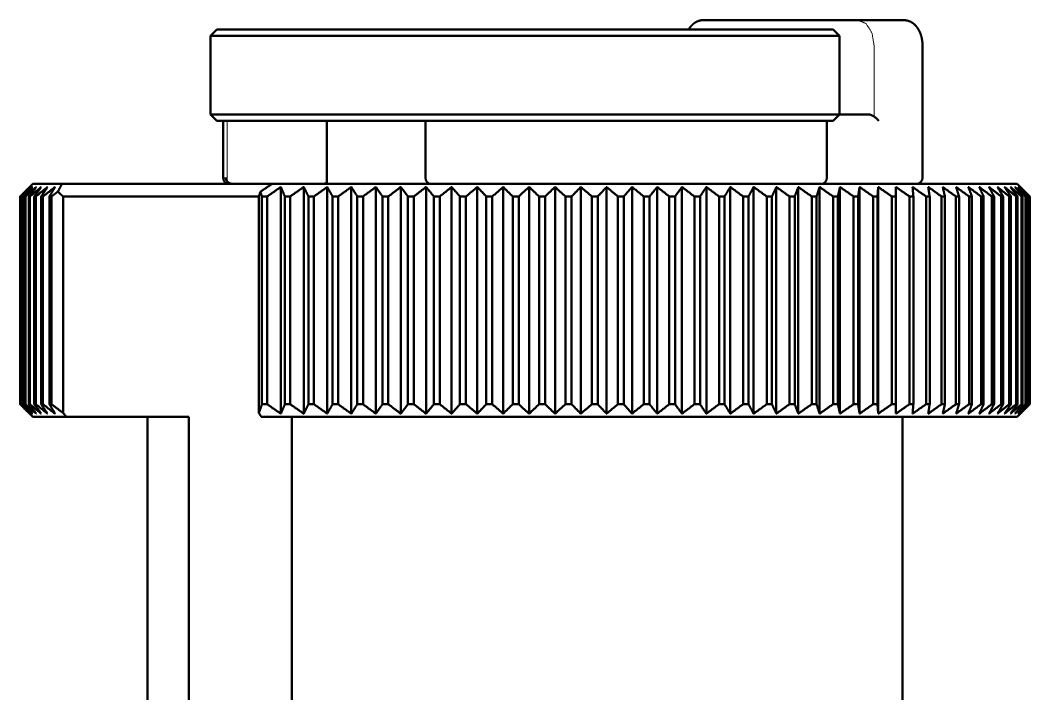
# Paper-space layout 'Layout1' of a CAD drawing. Header units: millimetres. Extents: x 102 to 294, y 28 to 266.
# Drawn here: x 108.68 to 140.78, y 244.57 to 265.97 of the extents above; entities that cross this region are included whole.
import ezdxf

# ---------------------------------------------------------------- set-up
doc = ezdxf.new("R2010")
doc.units = ezdxf.units.MM
doc.layers.add('170', color=7, linetype='Continuous', true_color=0xffffff)

psp = doc.layouts.get("Layout1")

# ---------------------------------------------------------------- linework, layer by layer
at = {"layer": '170', "color": 155, "linetype": 'Continuous', "lineweight": 13}
for p, q in [((135.321, 265.97), (130.383, 265.97)), ((135.471, 265.97), (136.784, 265.97)), ((135.826, 262.917), (135.826, 265.17)), ((134.728, 262.97), (135.699, 262.97)), ((115.259, 262.77), (115.259, 260.854))]:
    psp.add_line(p, q, dxfattribs=at)
at = {"layer": '170', "color": 155, "linetype": 'Continuous', "lineweight": 50}
for p, q in [((135.472, 265.97), (130.385, 265.97)), ((136.784, 265.97), (135.472, 265.97)), ((114.928, 265.67), (114.728, 265.47)), ((114.728, 265.47), (114.728, 262.97)), ((134.728, 265.47), (134.528, 265.67)), ((134.728, 262.97), (134.728, 265.47)), ((137.365, 260.97), (137.365, 265.17)), ((114.728, 262.97), (114.928, 262.77)), ((134.528, 262.77), (134.728, 262.97)), ((135.699, 262.97), (134.728, 262.97)), ((115.128, 262.77), (115.128, 260.97)), ((118.428, 262.77), (118.428, 260.77)), ((121.563, 262.77), (121.563, 260.97)), ((134.328, 260.97), (134.328, 262.77)), ((109.078, 260.77), (108.86, 260.552)), ((116.967, 260.67), (116.967, 253.47)), ((117.695, 260.67), (117.695, 253.47)), ((118.442, 260.67), (118.442, 253.47)), ((119.206, 260.67), (119.206, 253.47)), ((119.986, 260.67), (119.986, 253.47)), ((120.778, 260.67), (120.778, 253.47)), ((121.582, 260.67), (121.582, 253.47)), ((122.394, 260.67), (122.394, 253.47)), ((123.212, 260.67), (123.212, 253.47)), ((124.034, 260.67), (124.034, 253.47)), ((124.859, 260.67), (124.859, 253.47)), ((125.683, 260.67), (125.683, 253.47)), ((126.504, 260.67), (126.504, 253.47)), ((127.321, 260.67), (127.321, 253.47)), ((128.131, 260.67), (128.131, 253.47)), ((128.931, 260.67), (128.931, 253.47)), ((129.719, 260.67), (129.719, 253.47)), ((130.494, 260.67), (130.494, 253.47)), ((131.253, 260.67), (131.253, 253.47)), ((131.995, 260.67), (131.995, 253.47)), ((132.716, 260.67), (132.716, 253.47)), ((133.416, 260.67), (133.416, 253.47)), ((134.091, 260.67), (134.091, 253.47)), ((134.741, 260.67), (134.741, 253.47)), ((135.364, 260.67), (135.364, 253.47)), ((135.957, 260.67), (135.957, 253.47)), ((140.596, 260.552), (140.378, 260.77)), ((108.679, 253.77), (108.679, 260.37)), ((108.684, 260.37), (108.684, 253.77)), ((108.691, 253.77), (108.691, 260.37)), ((108.729, 260.37), (108.729, 253.77)), ((108.746, 253.77), (108.746, 260.37)), ((108.819, 260.37), (108.819, 253.77)), ((108.845, 253.77), (108.845, 260.37)), ((108.952, 260.37), (108.952, 253.77)), ((108.988, 253.77), (108.988, 260.37)), ((109.128, 260.37), (109.128, 253.77)), ((109.174, 253.77), (109.174, 260.37)), ((109.347, 260.37), (109.347, 253.77)), ((109.403, 253.77), (109.403, 260.37)), ((109.608, 260.37), (109.608, 253.77)), ((109.673, 253.77), (109.673, 260.37)), ((110.043, 260.37), (110.043, 253.49)), ((116.268, 253.491), (116.268, 260.37)), ((116.366, 260.37), (116.366, 253.77)), ((116.53, 253.77), (116.53, 260.37)), ((117.094, 260.37), (117.094, 253.77)), ((117.264, 253.77), (117.264, 260.37)), ((117.843, 260.37), (117.843, 253.77)), ((118.018, 253.77), (118.018, 260.37)), ((118.612, 260.37), (118.612, 253.77)), ((118.79, 253.77), (118.79, 260.37)), ((119.397, 260.37), (119.397, 253.77)), ((119.579, 253.77), (119.579, 260.37)), ((120.196, 260.37), (120.196, 253.77)), ((120.381, 253.77), (120.381, 260.37)), ((121.008, 260.37), (121.008, 253.77)), ((121.196, 253.77), (121.196, 260.37)), ((121.831, 260.37), (121.831, 253.77)), ((122.02, 253.77), (122.02, 260.37)), ((122.661, 260.37), (122.661, 253.77)), ((122.852, 253.77), (122.852, 260.37)), ((123.497, 260.37), (123.497, 253.77)), ((123.688, 253.77), (123.688, 260.37)), ((124.336, 260.37), (124.336, 253.77)), ((124.528, 253.77), (124.528, 260.37)), ((125.176, 260.37), (125.176, 253.77)), ((125.368, 253.77), (125.368, 260.37)), ((126.015, 260.37), (126.015, 253.77)), ((126.207, 253.77), (126.207, 260.37)), ((126.851, 260.37), (126.851, 253.77)), ((127.041, 253.77), (127.041, 260.37)), ((127.68, 260.37), (127.68, 253.77)), ((127.869, 253.77), (127.869, 260.37)), ((128.502, 260.37), (128.502, 253.77)), ((128.689, 253.77), (128.689, 260.37)), ((129.313, 260.37), (129.313, 253.77)), ((129.497, 253.77), (129.497, 260.37)), ((130.112, 260.37), (130.112, 253.77)), ((130.293, 253.77), (130.293, 260.37)), ((130.896, 260.37), (130.896, 253.77)), ((131.073, 253.77), (131.073, 260.37)), ((131.663, 260.37), (131.663, 253.77)), ((131.836, 253.77), (131.836, 260.37)), ((132.411, 260.37), (132.411, 253.77)), ((132.579, 253.77), (132.579, 260.37)), ((133.138, 260.37), (133.138, 253.77)), ((133.301, 253.77), (133.301, 260.37)), ((133.842, 260.37), (133.842, 253.77)), ((133.999, 253.77), (133.999, 260.37)), ((134.521, 260.37), (134.521, 253.77)), ((134.672, 253.77), (134.672, 260.37)), ((135.173, 260.37), (135.173, 253.77)), ((135.318, 253.77), (135.318, 260.37)), ((135.796, 260.37), (135.796, 253.77)), ((135.935, 253.77), (135.935, 260.37)), ((136.389, 260.37), (136.389, 253.77)), ((136.521, 253.77), (136.521, 260.37)), ((136.95, 260.37), (136.95, 253.77)), ((137.074, 253.77), (137.074, 260.37)), ((137.478, 260.37), (137.478, 253.77)), ((137.594, 253.77), (137.594, 260.37)), ((137.971, 260.37), (137.971, 253.77)), ((138.079, 253.77), (138.079, 260.37)), ((138.427, 260.37), (138.427, 253.77)), ((138.527, 253.77), (138.527, 260.37)), ((138.846, 260.37), (138.846, 253.77)), ((138.937, 253.77), (138.937, 260.37)), ((139.226, 260.37), (139.226, 253.77)), ((139.308, 253.77), (139.308, 260.37)), ((139.567, 260.37), (139.567, 253.77)), ((139.639, 253.77), (139.639, 260.37)), ((139.866, 260.37), (139.866, 253.77)), ((139.929, 253.77), (139.929, 260.37)), ((140.125, 260.37), (140.125, 253.77)), ((140.178, 253.77), (140.178, 260.37)), ((140.341, 260.37), (140.341, 253.77)), ((140.384, 253.77), (140.384, 260.37)), ((140.514, 260.37), (140.514, 253.77)), ((140.548, 253.77), (140.548, 260.37)), ((140.776, 260.37), (140.596, 260.552)), ((140.644, 260.37), (140.644, 253.77)), ((140.668, 253.77), (140.668, 260.37)), ((140.73, 260.37), (140.73, 253.77)), ((140.744, 253.77), (140.744, 260.37)), ((140.773, 260.37), (140.773, 253.77)), ((140.776, 253.77), (140.776, 260.37)), ((108.86, 253.588), (109.078, 253.37)), ((140.378, 253.37), (140.596, 253.588)), ((140.596, 253.588), (140.776, 253.77)), ((112.728, 253.37), (112.728, 241.37)), ((114.044, 241.37), (114.044, 253.37)), ((117.317, 253.37), (117.317, 241.37)), ((136.728, 241.37), (136.728, 253.37))]:
    psp.add_line(p, q, dxfattribs=at)
for centre, start, end in [((115.328, 260.97), 180, 270), ((121.763, 260.97), 180, 270), ((134.128, 260.97), 270, 0), ((137.165, 260.97), 270, 0)]:
    psp.add_arc(centre, 0.2, start, end, dxfattribs=at)
for points, knots in [([(130.385, 265.97), (130.323, 265.966), (130.263, 265.953), (130.182, 265.922), (130.107, 265.876), (130.038, 265.816), (129.977, 265.746), (129.931, 265.675)], [0, 0, 0.109575, 0.217525, 0.370809, 0.526502, 0.686682, 0.850235, 1, 1]), ([(137.365, 265.17), (137.363, 265.235), (137.358, 265.299), (137.338, 265.416), (137.306, 265.529), (137.26, 265.635), (137.203, 265.731), (137.141, 265.806), (137.07, 265.87), (136.996, 265.917), (136.915, 265.95), (136.851, 265.965), (136.784, 265.97)], [0, 0, 0.059407, 0.118231, 0.226914, 0.333731, 0.439631, 0.541985, 0.630959, 0.717908, 0.798669, 0.878083, 0.938547, 1, 1]), ([(114.728, 265.47), (115.178, 265.47), (115.732, 265.47), (117.433, 265.47), (119.792, 265.47), (122.595, 265.47), (125.591, 265.47), (127.076, 265.47), (129.855, 265.47), (131.085, 265.47)], [0, 0, 0.027544, 0.061387, 0.165397, 0.309586, 0.480962, 0.664085, 0.754896, 0.924778, 1, 1]), ([(114.928, 265.67), (115.369, 265.67), (115.912, 265.67), (117.579, 265.67), (119.891, 265.67), (122.638, 265.67), (124.098, 265.67), (127.029, 265.67), (129.752, 265.67), (130.958, 265.67)], [0, 0, 0.027544, 0.061387, 0.165397, 0.309586, 0.480962, 0.572079, 0.754896, 0.924778, 1, 1]), ([(130.958, 265.67), (131.999, 265.67), (133.591, 265.67), (134.422, 265.67), (134.528, 265.67)], [0, 0, 0.291519, 0.737456, 0.970411, 1, 1]), ([(131.085, 265.47), (132.147, 265.47), (133.771, 265.47), (134.299, 265.47), (134.728, 265.47)], [0, 0, 0.291518, 0.737457, 0.882262, 1, 1]), ([(131.085, 262.97), (128.508, 262.97), (127.076, 262.97), (124.086, 262.97), (121.153, 262.97), (118.542, 262.97), (116.489, 262.97), (115.178, 262.97), (114.728, 262.97)], [0, 0, 0.157546, 0.245104, 0.427921, 0.607201, 0.766791, 0.892313, 0.972456, 1, 1]), ([(134.728, 262.97), (134.299, 262.97), (133.049, 262.97), (131.085, 262.97)], [0, 0, 0.117738, 0.460882, 1, 1]), ([(135.699, 262.97), (135.834, 262.911), (135.98, 262.77)], [0, 0, 0.419824, 1, 1]), ([(130.958, 262.77), (128.433, 262.77), (127.029, 262.77), (124.098, 262.77), (121.225, 262.77), (118.666, 262.77), (117.579, 262.77), (115.912, 262.77), (115.039, 262.77), (114.928, 262.77)], [0, 0, 0.157546, 0.245104, 0.427921, 0.607201, 0.766791, 0.834603, 0.938613, 0.993074, 1, 1]), ([(134.528, 262.77), (134.422, 262.77), (133.591, 262.77), (131.999, 262.77), (130.958, 262.77)], [0, 0, 0.029589, 0.262544, 0.708481, 1, 1]), ([(115.206, 260.97), (115.208, 260.962), (115.209, 260.953), (115.211, 260.945), (115.214, 260.936), (115.219, 260.92), (115.227, 260.904), (115.235, 260.887), (115.245, 260.871), (115.257, 260.856), (115.271, 260.841), (115.286, 260.827), (115.302, 260.814), (115.321, 260.802), (115.341, 260.791), (115.362, 260.782), (115.385, 260.776), (115.397, 260.773), (115.409, 260.771), (115.421, 260.77), (115.432, 260.77)], [0, 0, 0.025951, 0.052146, 0.078449, 0.104837, 0.158262, 0.212707, 0.268782, 0.326494, 0.385597, 0.446244, 0.509154, 0.57419, 0.641023, 0.710123, 0.781255, 0.853704, 0.890495, 0.927306, 0.963764, 1, 1]), ([(108.679, 260.37), (108.828, 260.521), (108.978, 260.67)], [0, 0, 0.500562, 1, 1]), ([(108.978, 260.67), (108.831, 260.521), (108.684, 260.37)], [0, 0, 0.499527, 1, 1]), ([(108.691, 260.37), (108.848, 260.521), (109.007, 260.67)], [0, 0, 0.500474, 1, 1]), ([(109.007, 260.67), (108.868, 260.521), (108.729, 260.37)], [0, 0, 0.499457, 1, 1]), ([(108.746, 260.37), (108.912, 260.521), (109.078, 260.67)], [0, 0, 0.500409, 1, 1]), ([(109.078, 260.67), (108.948, 260.521), (108.819, 260.37)], [0, 0, 0.499364, 1, 1]), ([(108.845, 260.37), (109.019, 260.521), (109.193, 260.67)], [0, 0, 0.500342, 1, 1]), ([(109.193, 260.67), (109.072, 260.521), (108.952, 260.37)], [0, 0, 0.499273, 1, 1]), ([(108.988, 260.37), (109.169, 260.521), (109.35, 260.67)], [0, 0, 0.500282, 1, 1]), ([(109.078, 260.77), (109.494, 260.77), (110.01, 260.77)], [0, 0, 0.446923, 1, 1]), ([(109.35, 260.67), (109.239, 260.521), (109.128, 260.37)], [0, 0, 0.499183, 1, 1]), ([(109.174, 260.37), (109.361, 260.521), (109.549, 260.67)], [0, 0, 0.500234, 1, 1]), ([(109.549, 260.67), (109.448, 260.521), (109.347, 260.37)], [0, 0, 0.499079, 1, 1]), ([(109.403, 260.37), (109.596, 260.521), (109.79, 260.67)], [0, 0, 0.5002, 1, 1]), ([(109.79, 260.67), (109.699, 260.521), (109.608, 260.37)], [0, 0, 0.49897, 1, 1]), ([(109.876, 260.523), (109.942, 260.646), (110.01, 260.77)], [0, 0, 0.496231, 1, 1]), ([(110.01, 260.77), (111.005, 260.77), (113.114, 260.77), (115.109, 260.77), (116.686, 260.77)], [0, 0, 0.149109, 0.464988, 0.763862, 1, 1]), ([(116.686, 260.77), (116.5, 260.644), (116.313, 260.519)], [0, 0, 0.499451, 1, 1]), ([(116.53, 260.37), (116.748, 260.521), (116.967, 260.67)], [0, 0, 0.500047, 1, 1]), ([(116.686, 260.77), (120.193, 260.77), (122.063, 260.77), (125.895, 260.77), (129.657, 260.77), (133.122, 260.77), (134.678, 260.77)], [0, 0, 0.194961, 0.298896, 0.511864, 0.720933, 0.913543, 1, 1]), ([(116.967, 260.67), (117.03, 260.521), (117.094, 260.37)], [0, 0, 0.498665, 1, 1]), ([(117.264, 260.37), (117.479, 260.521), (117.695, 260.67)], [0, 0, 0.500047, 1, 1]), ([(117.695, 260.67), (117.769, 260.521), (117.843, 260.37)], [0, 0, 0.498783, 1, 1]), ([(118.018, 260.37), (118.229, 260.521), (118.442, 260.67)], [0, 0, 0.500082, 1, 1]), ([(118.293, 260.77), (118.331, 260.773), (118.369, 260.781), (118.429, 260.808)], [0, 0, 0.268839, 0.5382, 1, 1]), ([(118.442, 260.67), (118.527, 260.521), (118.612, 260.37)], [0, 0, 0.498895, 1, 1]), ([(118.79, 260.37), (118.998, 260.521), (119.206, 260.67)], [0, 0, 0.500095, 1, 1]), ([(119.206, 260.67), (119.302, 260.521), (119.397, 260.37)], [0, 0, 0.499014, 1, 1]), ([(119.579, 260.37), (119.782, 260.521), (119.986, 260.67)], [0, 0, 0.500119, 1, 1]), ([(119.986, 260.67), (120.091, 260.521), (120.196, 260.37)], [0, 0, 0.499105, 1, 1]), ([(120.381, 260.37), (120.579, 260.521), (120.778, 260.67)], [0, 0, 0.500155, 1, 1]), ([(120.778, 260.67), (120.893, 260.521), (121.008, 260.37)], [0, 0, 0.499223, 1, 1]), ([(121.196, 260.37), (121.388, 260.521), (121.582, 260.67)], [0, 0, 0.500202, 1, 1]), ([(121.582, 260.67), (121.706, 260.521), (121.831, 260.37)], [0, 0, 0.499319, 1, 1]), ([(122.02, 260.37), (122.206, 260.521), (122.394, 260.67)], [0, 0, 0.500237, 1, 1]), ([(122.394, 260.67), (122.527, 260.521), (122.661, 260.37)], [0, 0, 0.499416, 1, 1]), ([(122.852, 260.37), (123.031, 260.521), (123.212, 260.67)], [0, 0, 0.500301, 1, 1]), ([(123.212, 260.67), (123.354, 260.521), (123.497, 260.37)], [0, 0, 0.499489, 1, 1]), ([(123.688, 260.37), (123.861, 260.521), (124.034, 260.67)], [0, 0, 0.500354, 1, 1]), ([(124.034, 260.67), (124.185, 260.521), (124.336, 260.37)], [0, 0, 0.499556, 1, 1]), ([(124.528, 260.37), (124.693, 260.521), (124.859, 260.67)], [0, 0, 0.500422, 1, 1]), ([(124.859, 260.67), (125.018, 260.521), (125.176, 260.37)], [0, 0, 0.499625, 1, 1]), ([(125.368, 260.37), (125.525, 260.521), (125.683, 260.67)], [0, 0, 0.500495, 1, 1]), ([(125.683, 260.67), (125.849, 260.521), (126.015, 260.37)], [0, 0, 0.49968, 1, 1]), ([(126.207, 260.37), (126.355, 260.521), (126.504, 260.67)], [0, 0, 0.500559, 1, 1]), ([(126.504, 260.67), (126.678, 260.521), (126.851, 260.37)], [0, 0, 0.499738, 1, 1]), ([(127.041, 260.37), (127.181, 260.521), (127.321, 260.67)], [0, 0, 0.500656, 1, 1]), ([(127.321, 260.67), (127.501, 260.521), (127.68, 260.37)], [0, 0, 0.499775, 1, 1]), ([(127.869, 260.37), (128, 260.521), (128.131, 260.67)], [0, 0, 0.500743, 1, 1]), ([(128.131, 260.67), (128.317, 260.521), (128.502, 260.37)], [0, 0, 0.499808, 1, 1]), ([(128.689, 260.37), (128.809, 260.521), (128.931, 260.67)], [0, 0, 0.500865, 1, 1]), ([(128.931, 260.67), (129.122, 260.521), (129.313, 260.37)], [0, 0, 0.499862, 1, 1]), ([(129.497, 260.37), (129.608, 260.521), (129.719, 260.67)], [0, 0, 0.500977, 1, 1]), ([(129.719, 260.67), (129.916, 260.521), (130.112, 260.37)], [0, 0, 0.499888, 1, 1]), ([(130.293, 260.37), (130.393, 260.521), (130.494, 260.67)], [0, 0, 0.501105, 1, 1]), ([(130.494, 260.67), (130.695, 260.521), (130.896, 260.37)], [0, 0, 0.49992, 1, 1]), ([(131.073, 260.37), (131.163, 260.521), (131.253, 260.67)], [0, 0, 0.501231, 1, 1]), ([(131.253, 260.67), (131.458, 260.521), (131.663, 260.37)], [0, 0, 0.499932, 1, 1]), ([(131.836, 260.37), (131.915, 260.521), (131.995, 260.67)], [0, 0, 0.501375, 1, 1]), ([(131.995, 260.67), (132.203, 260.521), (132.411, 260.37)], [0, 0, 0.49995, 1, 1]), ([(132.579, 260.37), (132.648, 260.521), (132.716, 260.67)], [0, 0, 0.501498, 1, 1]), ([(132.716, 260.67), (132.927, 260.521), (133.138, 260.37)], [0, 0, 0.499966, 1, 1]), ([(133.301, 260.37), (133.358, 260.521), (133.416, 260.67)], [0, 0, 0.501629, 1, 1]), ([(133.416, 260.67), (133.629, 260.521), (133.842, 260.37)], [0, 0, 0.499989, 1, 1]), ([(133.999, 260.37), (134.045, 260.521), (134.091, 260.67)], [0, 0, 0.501755, 1, 1]), ([(134.091, 260.67), (134.306, 260.521), (134.521, 260.37)], [0, 0, 0.500013, 1, 1]), ([(134.672, 260.37), (134.707, 260.521), (134.741, 260.67)], [0, 0, 0.501853, 1, 1]), ([(134.678, 260.77), (137.375, 260.77), (139.273, 260.77), (139.884, 260.77), (140.378, 260.77)], [0, 0, 0.473176, 0.806268, 0.913324, 1, 1]), ([(134.741, 260.67), (134.957, 260.521), (135.173, 260.37)], [0, 0, 0.500004, 1, 1]), ([(135.318, 260.37), (135.341, 260.521), (135.364, 260.67)], [0, 0, 0.501935, 1, 1]), ([(135.364, 260.67), (135.58, 260.521), (135.796, 260.37)], [0, 0, 0.499997, 1, 1]), ([(135.957, 260.67), (136.174, 260.521), (136.389, 260.37)], [0, 0, 0.500005, 1, 1]), ([(136.52, 260.67), (136.735, 260.521), (136.95, 260.37)], [0, 0, 0.500003, 1, 1]), ([(137.05, 260.67), (137.264, 260.521), (137.478, 260.37)], [0, 0, 0.499983, 1, 1]), ([(137.546, 260.67), (137.759, 260.521), (137.971, 260.37)], [0, 0, 0.499978, 1, 1]), ([(137.594, 260.37), (137.57, 260.521), (137.546, 260.67)], [0, 0, 0.501925, 1, 1]), ([(138.008, 260.67), (138.218, 260.521), (138.427, 260.37)], [0, 0, 0.499963, 1, 1]), ([(138.079, 260.37), (138.043, 260.521), (138.008, 260.67)], [0, 0, 0.501843, 1, 1]), ([(138.433, 260.67), (138.64, 260.521), (138.846, 260.37)], [0, 0, 0.499946, 1, 1]), ([(138.527, 260.37), (138.48, 260.521), (138.433, 260.67)], [0, 0, 0.501742, 1, 1]), ([(138.82, 260.67), (139.024, 260.521), (139.226, 260.37)], [0, 0, 0.499927, 1, 1]), ([(138.937, 260.37), (138.879, 260.521), (138.82, 260.67)], [0, 0, 0.50162, 1, 1]), ([(139.169, 260.67), (139.368, 260.521), (139.567, 260.37)], [0, 0, 0.499897, 1, 1]), ([(139.308, 260.37), (139.238, 260.521), (139.169, 260.67)], [0, 0, 0.501495, 1, 1]), ([(139.478, 260.67), (139.673, 260.521), (139.866, 260.37)], [0, 0, 0.499873, 1, 1]), ([(139.639, 260.37), (139.559, 260.521), (139.478, 260.67)], [0, 0, 0.501351, 1, 1]), ([(139.747, 260.67), (139.936, 260.521), (140.125, 260.37)], [0, 0, 0.499854, 1, 1]), ([(139.929, 260.37), (139.838, 260.521), (139.747, 260.67)], [0, 0, 0.501214, 1, 1]), ([(139.974, 260.67), (140.158, 260.521), (140.341, 260.37)], [0, 0, 0.499807, 1, 1]), ([(140.178, 260.37), (140.076, 260.521), (139.974, 260.67)], [0, 0, 0.501089, 1, 1]), ([(140.16, 260.67), (140.337, 260.521), (140.514, 260.37)], [0, 0, 0.499764, 1, 1]), ([(140.384, 260.37), (140.272, 260.521), (140.16, 260.67)], [0, 0, 0.500977, 1, 1]), ([(140.304, 260.67), (140.474, 260.521), (140.644, 260.37)], [0, 0, 0.499708, 1, 1]), ([(140.548, 260.37), (140.426, 260.521), (140.304, 260.67)], [0, 0, 0.500857, 1, 1]), ([(140.405, 260.67), (140.568, 260.521), (140.73, 260.37)], [0, 0, 0.499656, 1, 1]), ([(140.668, 260.37), (140.536, 260.521), (140.405, 260.67)], [0, 0, 0.500745, 1, 1]), ([(140.462, 260.67), (140.618, 260.521), (140.773, 260.37)], [0, 0, 0.499599, 1, 1]), ([(140.744, 260.37), (140.603, 260.521), (140.462, 260.67)], [0, 0, 0.50065, 1, 1]), ([(109.673, 260.37), (109.775, 260.447), (109.876, 260.524)], [0, 0, 0.50006, 1, 1]), ([(110.043, 260.37), (109.96, 260.447), (109.877, 260.523)], [0, 0, 0.499925, 1, 1]), ([(110.043, 260.37), (111.112, 260.37), (113.387, 260.37), (115.452, 260.37), (116.268, 260.37)], [0, 0, 0.171615, 0.537177, 0.868954, 1, 1]), ([(116.313, 260.519), (116.291, 260.444), (116.268, 260.37)], [0, 0, 0.501074, 1, 1]), ([(116.313, 260.52), (116.339, 260.445), (116.366, 260.37)], [0, 0, 0.499315, 1, 1]), ([(108.978, 253.47), (108.828, 253.619), (108.679, 253.77)], [0, 0, 0.499455, 1, 1]), ([(108.684, 253.77), (108.831, 253.62), (108.978, 253.47)], [0, 0, 0.500456, 1, 1]), ([(109.007, 253.47), (108.848, 253.619), (108.691, 253.77)], [0, 0, 0.499543, 1, 1]), ([(108.729, 253.77), (108.868, 253.62), (109.007, 253.47)], [0, 0, 0.500524, 1, 1]), ([(109.078, 253.47), (108.912, 253.619), (108.746, 253.77)], [0, 0, 0.499606, 1, 1]), ([(108.819, 253.77), (108.948, 253.62), (109.078, 253.47)], [0, 0, 0.500616, 1, 1]), ([(109.193, 253.47), (109.019, 253.619), (108.845, 253.77)], [0, 0, 0.499672, 1, 1]), ([(108.952, 253.77), (109.072, 253.62), (109.193, 253.47)], [0, 0, 0.500706, 1, 1]), ([(109.35, 253.47), (109.169, 253.619), (108.988, 253.77)], [0, 0, 0.499733, 1, 1]), ([(109.128, 253.77), (109.239, 253.62), (109.35, 253.47)], [0, 0, 0.500795, 1, 1]), ([(109.549, 253.47), (109.361, 253.619), (109.174, 253.77)], [0, 0, 0.499779, 1, 1]), ([(109.347, 253.77), (109.448, 253.62), (109.549, 253.47)], [0, 0, 0.500897, 1, 1]), ([(109.79, 253.47), (109.596, 253.619), (109.403, 253.77)], [0, 0, 0.499813, 1, 1]), ([(109.608, 253.77), (109.699, 253.62), (109.79, 253.47)], [0, 0, 0.501005, 1, 1]), ([(110.044, 253.49), (109.859, 253.63), (109.673, 253.77)], [0, 0, 0.499863, 1, 1]), ([(116.366, 253.77), (116.317, 253.63), (116.268, 253.491)], [0, 0, 0.501337, 1, 1]), ([(116.967, 253.47), (116.748, 253.619), (116.53, 253.77)], [0, 0, 0.499965, 1, 1]), ([(117.094, 253.77), (117.03, 253.62), (116.967, 253.47)], [0, 0, 0.501306, 1, 1]), ([(117.695, 253.47), (117.479, 253.619), (117.264, 253.77)], [0, 0, 0.499964, 1, 1]), ([(117.843, 253.77), (117.769, 253.62), (117.695, 253.47)], [0, 0, 0.50119, 1, 1]), ([(118.442, 253.47), (118.229, 253.619), (118.018, 253.77)], [0, 0, 0.49993, 1, 1]), ([(118.612, 253.77), (118.527, 253.62), (118.442, 253.47)], [0, 0, 0.501078, 1, 1]), ([(119.206, 253.47), (118.998, 253.619), (118.79, 253.77)], [0, 0, 0.499917, 1, 1]), ([(119.397, 253.77), (119.302, 253.62), (119.206, 253.47)], [0, 0, 0.500961, 1, 1]), ([(119.986, 253.47), (119.782, 253.619), (119.579, 253.77)], [0, 0, 0.499893, 1, 1]), ([(120.196, 253.77), (120.091, 253.62), (119.986, 253.47)], [0, 0, 0.500872, 1, 1]), ([(120.778, 253.47), (120.579, 253.619), (120.381, 253.77)], [0, 0, 0.499858, 1, 1]), ([(121.008, 253.77), (120.893, 253.62), (120.778, 253.47)], [0, 0, 0.500755, 1, 1]), ([(121.582, 253.47), (121.388, 253.619), (121.196, 253.77)], [0, 0, 0.499811, 1, 1]), ([(121.831, 253.77), (121.706, 253.62), (121.582, 253.47)], [0, 0, 0.500661, 1, 1]), ([(122.394, 253.47), (122.206, 253.619), (122.02, 253.77)], [0, 0, 0.499777, 1, 1]), ([(122.661, 253.77), (122.527, 253.62), (122.394, 253.47)], [0, 0, 0.500565, 1, 1]), ([(123.212, 253.47), (123.031, 253.619), (122.852, 253.77)], [0, 0, 0.499713, 1, 1]), ([(123.497, 253.77), (123.354, 253.62), (123.212, 253.47)], [0, 0, 0.500493, 1, 1]), ([(124.034, 253.47), (123.861, 253.619), (123.688, 253.77)], [0, 0, 0.49966, 1, 1]), ([(124.336, 253.77), (124.185, 253.62), (124.034, 253.47)], [0, 0, 0.500427, 1, 1]), ([(124.859, 253.47), (124.693, 253.619), (124.528, 253.77)], [0, 0, 0.499594, 1, 1]), ([(125.176, 253.77), (125.018, 253.62), (124.859, 253.47)], [0, 0, 0.500359, 1, 1]), ([(125.683, 253.47), (125.525, 253.619), (125.368, 253.77)], [0, 0, 0.499521, 1, 1]), ([(126.015, 253.77), (125.849, 253.62), (125.683, 253.47)], [0, 0, 0.500305, 1, 1]), ([(126.504, 253.47), (126.355, 253.619), (126.207, 253.77)], [0, 0, 0.499459, 1, 1]), ([(126.851, 253.77), (126.678, 253.62), (126.504, 253.47)], [0, 0, 0.500247, 1, 1]), ([(127.321, 253.47), (127.181, 253.619), (127.041, 253.77)], [0, 0, 0.499363, 1, 1]), ([(127.68, 253.77), (127.501, 253.62), (127.321, 253.47)], [0, 0, 0.500211, 1, 1]), ([(128.131, 253.47), (128, 253.619), (127.869, 253.77)], [0, 0, 0.499276, 1, 1]), ([(128.502, 253.77), (128.317, 253.62), (128.131, 253.47)], [0, 0, 0.500178, 1, 1]), ([(128.931, 253.47), (128.809, 253.619), (128.689, 253.77)], [0, 0, 0.499156, 1, 1]), ([(129.313, 253.77), (129.122, 253.62), (128.931, 253.47)], [0, 0, 0.500124, 1, 1]), ([(129.719, 253.47), (129.608, 253.619), (129.497, 253.77)], [0, 0, 0.499045, 1, 1]), ([(130.112, 253.77), (129.916, 253.62), (129.719, 253.47)], [0, 0, 0.500099, 1, 1]), ([(130.494, 253.47), (130.393, 253.619), (130.293, 253.77)], [0, 0, 0.498918, 1, 1]), ([(130.896, 253.77), (130.695, 253.62), (130.494, 253.47)], [0, 0, 0.500068, 1, 1]), ([(131.253, 253.47), (131.163, 253.619), (131.073, 253.77)], [0, 0, 0.498794, 1, 1]), ([(131.663, 253.77), (131.458, 253.62), (131.253, 253.47)], [0, 0, 0.500056, 1, 1]), ([(131.995, 253.47), (131.915, 253.619), (131.836, 253.77)], [0, 0, 0.498652, 1, 1]), ([(132.411, 253.77), (132.203, 253.62), (131.995, 253.47)], [0, 0, 0.500038, 1, 1]), ([(132.716, 253.47), (132.648, 253.619), (132.579, 253.77)], [0, 0, 0.498531, 1, 1]), ([(133.138, 253.77), (132.927, 253.62), (132.716, 253.47)], [0, 0, 0.500022, 1, 1]), ([(133.416, 253.47), (133.358, 253.619), (133.301, 253.77)], [0, 0, 0.498401, 1, 1]), ([(133.842, 253.77), (133.629, 253.62), (133.416, 253.47)], [0, 0, 0.5, 1, 1]), ([(134.091, 253.47), (134.045, 253.619), (133.999, 253.77)], [0, 0, 0.498276, 1, 1]), ([(134.521, 253.77), (134.306, 253.619), (134.091, 253.47)], [0, 0, 0.500018, 1, 1]), ([(134.741, 253.47), (134.707, 253.619), (134.672, 253.77)], [0, 0, 0.498176, 1, 1]), ([(135.173, 253.77), (134.957, 253.619), (134.741, 253.47)], [0, 0, 0.500015, 1, 1]), ([(135.364, 253.47), (135.341, 253.619), (135.318, 253.77)], [0, 0, 0.498098, 1, 1]), ([(135.796, 253.77), (135.58, 253.62), (135.364, 253.47)], [0, 0, 0.499992, 1, 1]), ([(136.389, 253.77), (136.174, 253.62), (135.957, 253.47)], [0, 0, 0.499984, 1, 1]), ([(136.95, 253.77), (136.735, 253.62), (136.52, 253.47)], [0, 0, 0.499986, 1, 1]), ([(137.478, 253.77), (137.264, 253.62), (137.05, 253.47)], [0, 0, 0.500005, 1, 1]), ([(137.546, 253.47), (137.57, 253.619), (137.594, 253.77)], [0, 0, 0.498109, 1, 1]), ([(137.971, 253.77), (137.759, 253.62), (137.546, 253.47)], [0, 0, 0.50001, 1, 1]), ([(138.008, 253.47), (138.043, 253.619), (138.079, 253.77)], [0, 0, 0.49819, 1, 1]), ([(138.427, 253.77), (138.218, 253.62), (138.008, 253.47)], [0, 0, 0.500025, 1, 1]), ([(138.433, 253.47), (138.48, 253.619), (138.527, 253.77)], [0, 0, 0.49829, 1, 1]), ([(138.846, 253.77), (138.64, 253.62), (138.433, 253.47)], [0, 0, 0.500042, 1, 1]), ([(138.82, 253.47), (138.879, 253.619), (138.937, 253.77)], [0, 0, 0.49841, 1, 1]), ([(139.226, 253.77), (139.024, 253.62), (138.82, 253.47)], [0, 0, 0.500061, 1, 1]), ([(139.169, 253.47), (139.238, 253.619), (139.308, 253.77)], [0, 0, 0.498534, 1, 1]), ([(139.567, 253.77), (139.368, 253.62), (139.169, 253.47)], [0, 0, 0.50009, 1, 1]), ([(139.478, 253.47), (139.559, 253.619), (139.639, 253.77)], [0, 0, 0.498676, 1, 1]), ([(139.866, 253.77), (139.673, 253.62), (139.478, 253.47)], [0, 0, 0.500114, 1, 1]), ([(139.747, 253.47), (139.838, 253.619), (139.929, 253.77)], [0, 0, 0.498811, 1, 1]), ([(140.125, 253.77), (139.936, 253.62), (139.747, 253.47)], [0, 0, 0.500133, 1, 1]), ([(139.974, 253.47), (140.076, 253.619), (140.178, 253.77)], [0, 0, 0.498935, 1, 1]), ([(140.341, 253.77), (140.158, 253.62), (139.974, 253.47)], [0, 0, 0.500179, 1, 1]), ([(140.16, 253.47), (140.272, 253.619), (140.384, 253.77)], [0, 0, 0.499045, 1, 1]), ([(140.514, 253.77), (140.337, 253.62), (140.16, 253.47)], [0, 0, 0.500222, 1, 1]), ([(140.304, 253.47), (140.426, 253.619), (140.548, 253.77)], [0, 0, 0.499163, 1, 1]), ([(140.644, 253.77), (140.474, 253.62), (140.304, 253.47)], [0, 0, 0.500277, 1, 1]), ([(140.405, 253.47), (140.536, 253.619), (140.668, 253.77)], [0, 0, 0.499274, 1, 1]), ([(140.73, 253.77), (140.568, 253.62), (140.405, 253.47)], [0, 0, 0.500328, 1, 1]), ([(140.462, 253.47), (140.603, 253.619), (140.744, 253.77)], [0, 0, 0.499369, 1, 1]), ([(140.773, 253.77), (140.618, 253.62), (140.462, 253.47)], [0, 0, 0.500385, 1, 1]), ([(110.152, 253.37), (109.198, 253.37), (109.078, 253.37)], [0, 0, 0.887763, 1, 1]), ([(110.152, 253.37), (110.098, 253.43), (110.044, 253.49)], [0, 0, 0.500667, 1, 1]), ([(114.044, 253.37), (112.741, 253.37), (110.152, 253.37)], [0, 0, 0.334678, 1, 1]), ([(116.268, 253.491), (116.306, 253.431), (116.344, 253.37)], [0, 0, 0.501002, 1, 1]), ([(134.678, 253.37), (131.689, 253.37), (128.339, 253.37), (124.803, 253.37), (121.263, 253.37), (119.548, 253.37), (116.344, 253.37)], [0, 0, 0.163024, 0.345711, 0.5386, 0.731701, 0.825192, 1, 1]), ([(140.378, 253.37), (140.254, 253.37), (139.273, 253.37), (137.375, 253.37), (134.678, 253.37)], [0, 0, 0.021758, 0.193738, 0.526827, 1, 1])]:
    psp.add_open_spline(points, degree=1, knots=knots, dxfattribs=at)
at = {"layer": '170', "color": 155, "linetype": 'Continuous', "lineweight": 13}
for points, knots in [([(130.308, 265.961), (130.305, 265.961), (130.302, 265.962)], [0, 0, 0.499546, 1, 1]), ([(135.826, 265.17), (135.758, 265.568), (135.574, 265.861), (135.321, 265.97)], [0, 0, 0.394011, 0.731468, 1, 1])]:
    psp.add_open_spline(points, degree=1, knots=knots, dxfattribs=at)
at = {"layer": '170', "color": 155, "linetype": 'Continuous', "lineweight": 50}
for points in [[(135.935, 260.37), (135.957, 260.67)], [(136.521, 260.37), (136.52, 260.67)], [(137.074, 260.37), (137.05, 260.67)], [(108.684, 260.37), (108.691, 260.37)], [(108.729, 260.37), (108.746, 260.37)], [(108.819, 260.37), (108.845, 260.37)], [(108.952, 260.37), (108.988, 260.37)], [(109.128, 260.37), (109.174, 260.37)], [(109.347, 260.37), (109.403, 260.37)], [(109.608, 260.37), (109.673, 260.37)], [(116.366, 260.37), (116.53, 260.37)], [(117.094, 260.37), (117.264, 260.37)], [(117.843, 260.37), (118.018, 260.37)], [(118.612, 260.37), (118.79, 260.37)], [(119.397, 260.37), (119.579, 260.37)], [(120.196, 260.37), (120.381, 260.37)], [(121.008, 260.37), (121.196, 260.37)], [(121.831, 260.37), (122.02, 260.37)], [(122.661, 260.37), (122.852, 260.37)], [(123.497, 260.37), (123.688, 260.37)], [(124.336, 260.37), (124.528, 260.37)], [(125.176, 260.37), (125.368, 260.37)], [(126.015, 260.37), (126.207, 260.37)], [(126.851, 260.37), (127.041, 260.37)], [(127.68, 260.37), (127.869, 260.37)], [(128.502, 260.37), (128.689, 260.37)], [(129.313, 260.37), (129.497, 260.37)], [(130.112, 260.37), (130.293, 260.37)], [(130.896, 260.37), (131.073, 260.37)], [(131.663, 260.37), (131.836, 260.37)], [(132.411, 260.37), (132.579, 260.37)], [(133.138, 260.37), (133.301, 260.37)], [(133.842, 260.37), (133.999, 260.37)], [(134.521, 260.37), (134.672, 260.37)], [(135.173, 260.37), (135.318, 260.37)], [(135.796, 260.37), (135.935, 260.37)], [(136.389, 260.37), (136.521, 260.37)], [(136.95, 260.37), (137.074, 260.37)], [(137.478, 260.37), (137.594, 260.37)], [(137.971, 260.37), (138.079, 260.37)], [(138.427, 260.37), (138.527, 260.37)], [(138.846, 260.37), (138.937, 260.37)], [(139.226, 260.37), (139.308, 260.37)], [(139.567, 260.37), (139.639, 260.37)], [(139.866, 260.37), (139.929, 260.37)], [(140.125, 260.37), (140.178, 260.37)], [(140.341, 260.37), (140.384, 260.37)], [(140.514, 260.37), (140.548, 260.37)], [(140.644, 260.37), (140.668, 260.37)], [(140.73, 260.37), (140.744, 260.37)], [(140.773, 260.37), (140.776, 260.37)], [(108.691, 253.77), (108.684, 253.77)], [(108.746, 253.77), (108.729, 253.77)], [(108.845, 253.77), (108.819, 253.77)], [(108.988, 253.77), (108.952, 253.77)], [(109.174, 253.77), (109.128, 253.77)], [(109.403, 253.77), (109.347, 253.77)], [(109.673, 253.77), (109.608, 253.77)], [(116.53, 253.77), (116.366, 253.77)], [(117.264, 253.77), (117.094, 253.77)], [(118.018, 253.77), (117.843, 253.77)], [(118.79, 253.77), (118.612, 253.77)], [(119.579, 253.77), (119.397, 253.77)], [(120.381, 253.77), (120.196, 253.77)], [(121.196, 253.77), (121.008, 253.77)], [(122.02, 253.77), (121.831, 253.77)], [(122.852, 253.77), (122.661, 253.77)], [(123.688, 253.77), (123.497, 253.77)], [(124.528, 253.77), (124.336, 253.77)], [(125.368, 253.77), (125.176, 253.77)], [(126.207, 253.77), (126.015, 253.77)], [(127.041, 253.77), (126.851, 253.77)], [(127.869, 253.77), (127.68, 253.77)], [(128.689, 253.77), (128.502, 253.77)], [(129.497, 253.77), (129.313, 253.77)], [(130.293, 253.77), (130.112, 253.77)], [(131.073, 253.77), (130.896, 253.77)], [(131.836, 253.77), (131.663, 253.77)], [(132.579, 253.77), (132.411, 253.77)], [(133.301, 253.77), (133.138, 253.77)], [(133.999, 253.77), (133.842, 253.77)], [(134.672, 253.77), (134.521, 253.77)], [(135.318, 253.77), (135.173, 253.77)], [(135.935, 253.77), (135.796, 253.77)], [(135.957, 253.47), (135.935, 253.77)], [(136.521, 253.77), (136.389, 253.77)], [(136.52, 253.47), (136.521, 253.77)], [(137.074, 253.77), (136.95, 253.77)], [(137.05, 253.47), (137.074, 253.77)], [(137.594, 253.77), (137.478, 253.77)], [(138.079, 253.77), (137.971, 253.77)], [(138.527, 253.77), (138.427, 253.77)], [(138.937, 253.77), (138.846, 253.77)], [(139.308, 253.77), (139.226, 253.77)], [(139.639, 253.77), (139.567, 253.77)], [(139.929, 253.77), (139.866, 253.77)], [(140.178, 253.77), (140.125, 253.77)], [(140.384, 253.77), (140.341, 253.77)], [(140.548, 253.77), (140.514, 253.77)], [(140.668, 253.77), (140.644, 253.77)], [(140.744, 253.77), (140.73, 253.77)], [(140.776, 253.77), (140.773, 253.77)]]:
    psp.add_open_spline(points, degree=1, dxfattribs=at)

doc.saveas('drawing.dxf')
